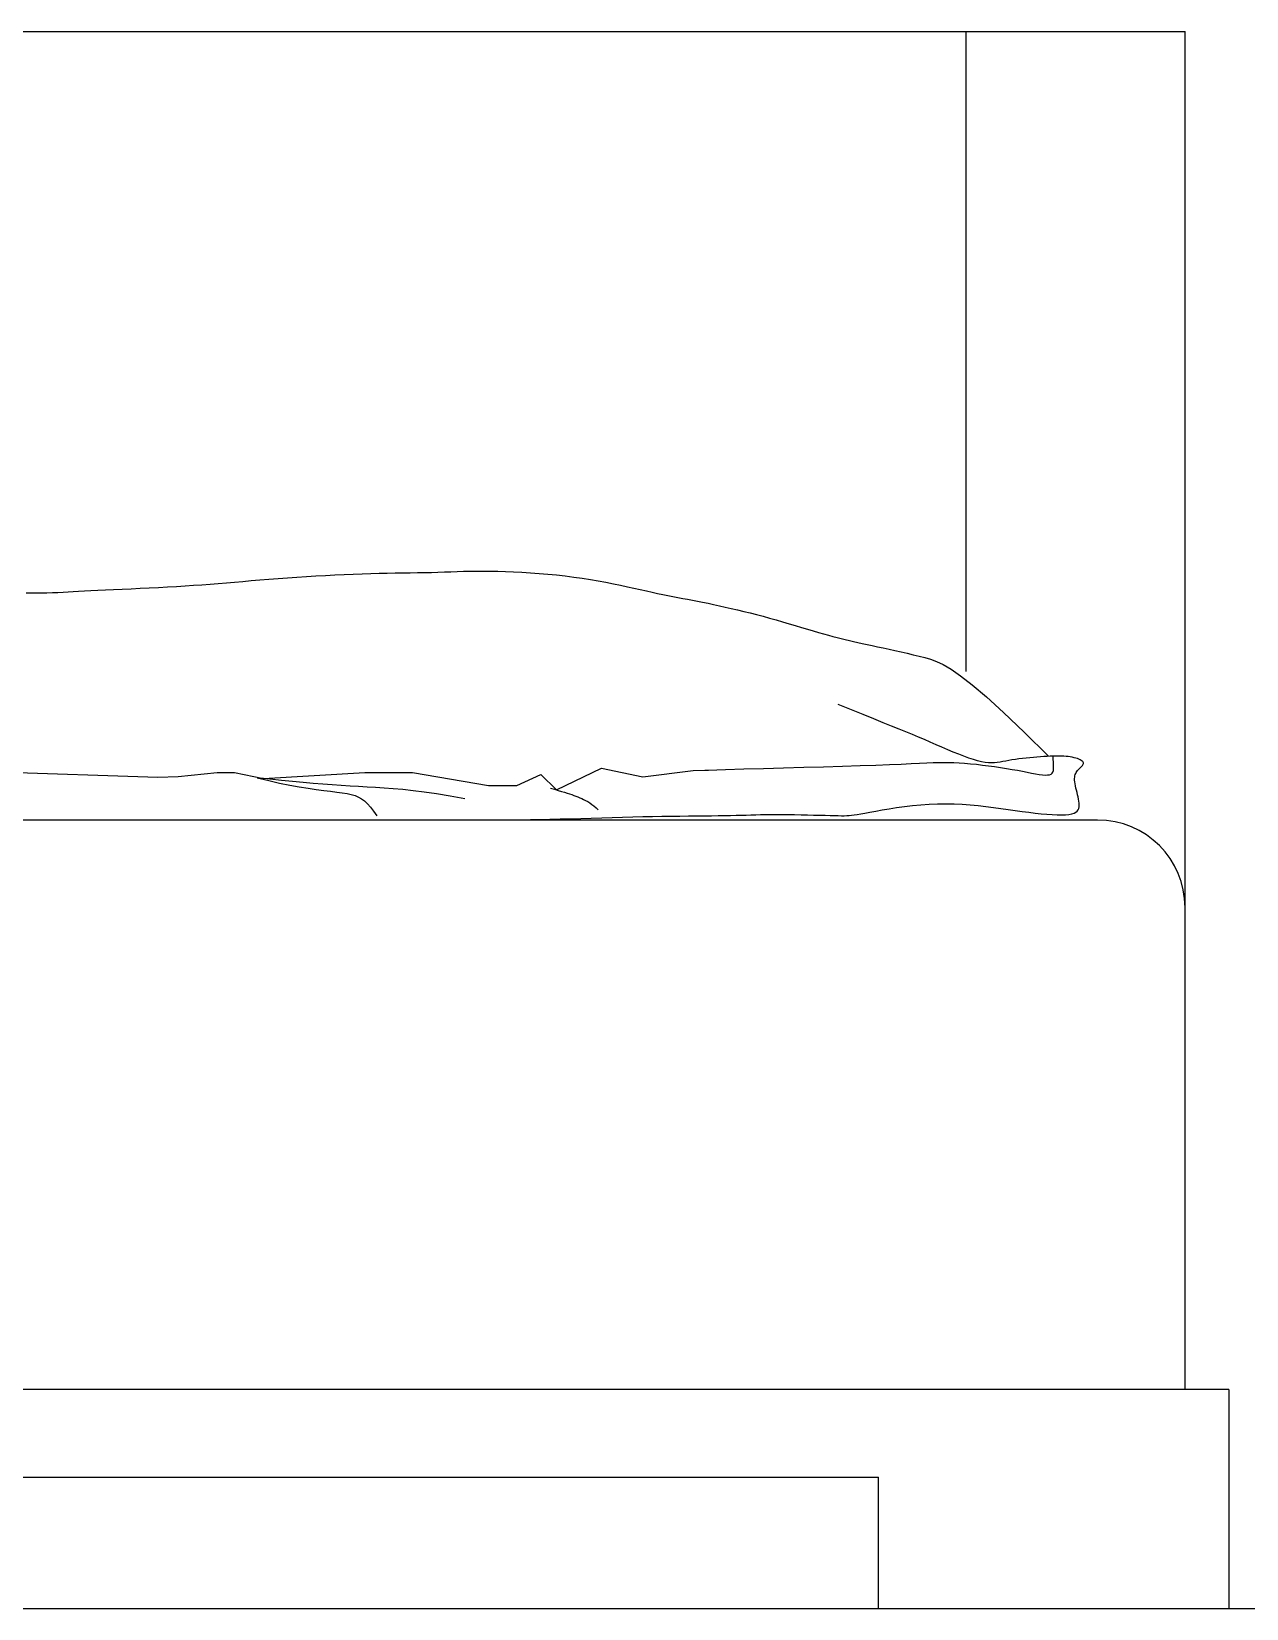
# Model space of a CAD drawing. Header units: inches. Extents: x 11.2 to 54.2, y 16.2 to 41.
# Drawn here: x 13.639 to 14.332, y 34.287 to 35.187 of the extents above; entities that cross this region are included whole.
import ezdxf

# ---------------------------------------------------------------- set-up
doc = ezdxf.new("R2010")
doc.units = ezdxf.units.IN
doc.header["$MEASUREMENT"] = 0
doc.layers.add('1', color=1, linetype='Continuous')
doc.layers.add('4', color=4, linetype='Continuous')

msp = doc.modelspace()

# ---------------------------------------------------------------- linework, layer by layer
at = {"layer": '1'}
for p, q in [((12.34667, 35.18674), (14.29667, 35.18674)), ((14.17167, 35.18674), (14.17167, 34.8215)), ((14.29667, 34.41174), (14.29667, 35.18674)), ((13.78453, 34.87493), (13.78993, 34.8753)), ((13.78993, 34.8753), (13.79537, 34.87567)), ((13.79537, 34.87567), (13.80082, 34.87601)), ((13.80082, 34.87601), (13.80625, 34.87632)), ((13.80625, 34.87632), (13.81164, 34.87661)), ((13.81164, 34.87661), (13.81694, 34.87687)), ((13.81694, 34.87687), (13.82213, 34.87709)), ((13.82213, 34.87709), (13.82718, 34.87727)), ((13.82718, 34.87727), (13.8321, 34.87742)), ((13.8321, 34.87742), (13.83688, 34.87754)), ((13.83688, 34.87754), (13.84152, 34.87763)), ((13.84152, 34.87763), (13.84604, 34.87772)), ((13.84604, 34.87772), (13.85042, 34.87779)), ((13.85042, 34.87779), (13.85467, 34.87785)), ((13.85467, 34.87785), (13.8588, 34.87792)), ((13.8588, 34.87792), (13.8628, 34.878)), ((13.8628, 34.878), (13.86668, 34.87809)), ((13.86668, 34.87809), (13.87044, 34.8782)), ((13.87044, 34.8782), (13.87412, 34.87832)), ((13.87412, 34.87832), (13.87774, 34.87845)), ((13.87774, 34.87845), (13.88135, 34.87857)), ((13.88135, 34.87857), (13.88497, 34.87868)), ((13.88497, 34.87868), (13.88865, 34.87877)), ((13.88865, 34.87877), (13.89241, 34.87883)), ((13.89241, 34.87883), (13.89628, 34.87885)), ((13.89628, 34.87885), (13.90031, 34.87883)), ((13.90031, 34.87883), (13.90453, 34.87876)), ((13.90453, 34.87876), (13.90895, 34.87863)), ((13.90895, 34.87863), (13.91356, 34.87844)), ((13.91356, 34.87844), (13.91832, 34.87819)), ((13.91832, 34.87819), (13.92319, 34.87788)), ((13.92319, 34.87788), (13.92814, 34.87751)), ((13.92814, 34.87751), (13.93313, 34.87707)), ((13.93313, 34.87707), (13.93812, 34.87658)), ((13.93812, 34.87658), (13.94308, 34.87603)), ((13.94308, 34.87603), (13.94798, 34.87542)), ((13.94798, 34.87542), (13.95276, 34.87474)), ((13.63557, 34.8664), (13.63991, 34.86638)), ((13.63991, 34.86638), (13.64381, 34.8664)), ((13.64381, 34.8664), (13.64734, 34.86645)), ((13.64734, 34.86645), (13.65058, 34.86654)), ((13.65058, 34.86654), (13.65361, 34.86666)), ((13.65361, 34.86666), (13.65653, 34.8668)), ((13.65653, 34.8668), (13.65942, 34.86696)), ((13.65942, 34.86696), (13.66236, 34.86713)), ((13.66236, 34.86713), (13.66545, 34.86732)), ((13.66545, 34.86732), (13.66877, 34.86752)), ((13.66877, 34.86752), (13.6724, 34.86772)), ((13.6724, 34.86772), (13.67641, 34.86792)), ((13.67641, 34.86792), (13.68076, 34.86812)), ((13.68076, 34.86812), (13.68541, 34.86833)), ((13.68541, 34.86833), (13.69029, 34.86854)), ((13.69029, 34.86854), (13.69534, 34.86876)), ((13.69534, 34.86876), (13.70052, 34.86899)), ((13.70052, 34.86899), (13.70576, 34.86924)), ((13.70576, 34.86924), (13.71101, 34.86949)), ((13.71101, 34.86949), (13.71621, 34.86977)), ((13.71621, 34.86977), (13.7213, 34.87006)), ((13.7213, 34.87006), (13.72625, 34.87037)), ((13.72625, 34.87037), (13.73107, 34.8707)), ((13.73107, 34.8707), (13.7358, 34.87104)), ((13.7358, 34.87104), (13.74046, 34.8714)), ((13.74046, 34.8714), (13.74509, 34.87177)), ((13.74509, 34.87177), (13.74971, 34.87216)), ((13.74971, 34.87216), (13.75437, 34.87254)), ((13.75437, 34.87254), (13.7591, 34.87294)), ((13.7591, 34.87294), (13.76392, 34.87334)), ((13.76392, 34.87334), (13.76887, 34.87374)), ((13.76887, 34.87374), (13.77397, 34.87414)), ((13.77397, 34.87414), (13.7792, 34.87454)), ((13.7792, 34.87454), (13.78453, 34.87493)), ((13.95276, 34.87474), (13.95742, 34.87401)), ((13.95742, 34.87401), (13.96192, 34.87323)), ((13.96192, 34.87323), (13.96629, 34.87242)), ((13.96629, 34.87242), (13.97051, 34.87158)), ((13.97051, 34.87158), (13.97458, 34.87073)), ((13.97458, 34.87073), (13.9785, 34.86988)), ((13.9785, 34.86988), (13.98226, 34.86904)), ((13.98226, 34.86904), (13.98587, 34.86822)), ((13.98587, 34.86822), (13.98933, 34.86744)), ((13.98933, 34.86744), (13.99262, 34.86671)), ((13.99262, 34.86671), (13.99576, 34.86604)), ((13.99576, 34.86604), (13.99877, 34.86541)), ((13.99877, 34.86541), (14.00167, 34.86483)), ((14.00167, 34.86483), (14.0045, 34.86427)), ((14.0045, 34.86427), (14.00728, 34.86374)), ((14.00728, 34.86374), (14.01004, 34.86322)), ((14.01004, 34.86322), (14.0128, 34.86269)), ((14.0128, 34.86269), (14.0156, 34.86216)), ((14.0156, 34.86216), (14.01847, 34.86161)), ((14.01847, 34.86161), (14.02143, 34.86102)), ((14.02143, 34.86102), (14.0245, 34.8604)), ((14.0245, 34.8604), (14.02769, 34.85974)), ((14.02769, 34.85974), (14.03097, 34.85903)), ((14.03097, 34.85903), (14.03435, 34.85829)), ((14.03435, 34.85829), (14.0378, 34.85751)), ((14.0378, 34.85751), (14.04133, 34.85668)), ((14.04133, 34.85668), (14.04491, 34.85582)), ((14.04491, 34.85582), (14.04855, 34.85492)), ((14.04855, 34.85492), (14.05222, 34.85397)), ((14.05222, 34.85397), (14.05593, 34.85299)), ((14.05593, 34.85299), (14.05966, 34.85197)), ((14.05966, 34.85197), (14.06338, 34.85092)), ((14.06338, 34.85092), (14.06708, 34.84985)), ((14.06708, 34.84985), (14.07073, 34.84878)), ((14.07073, 34.84878), (14.07431, 34.84772)), ((14.07431, 34.84772), (14.07781, 34.84667)), ((14.07781, 34.84667), (14.08119, 34.84566)), ((14.08119, 34.84566), (14.08443, 34.8447)), ((14.08443, 34.8447), (14.08752, 34.84379)), ((14.08752, 34.84379), (14.09043, 34.84295)), ((14.09043, 34.84295), (14.09315, 34.84218)), ((14.09315, 34.84218), (14.09571, 34.84148)), ((14.09571, 34.84148), (14.09815, 34.84084)), ((14.09815, 34.84084), (14.10051, 34.84025)), ((14.10051, 34.84025), (14.10283, 34.83968)), ((14.10283, 34.83968), (14.10514, 34.83914)), ((14.10514, 34.83914), (14.1075, 34.8386)), ((14.1075, 34.8386), (14.10994, 34.83806)), ((14.10994, 34.83806), (14.1125, 34.83751)), ((14.1125, 34.83751), (14.11522, 34.83692)), ((14.11522, 34.83692), (14.11813, 34.8363)), ((14.11813, 34.8363), (14.12121, 34.83564)), ((14.12121, 34.83564), (14.12443, 34.83495)), ((14.12443, 34.83495), (14.12775, 34.83422)), ((14.12775, 34.83422), (14.13115, 34.83347)), ((14.13115, 34.83347), (14.1346, 34.83269)), ((14.1346, 34.83269), (14.13806, 34.83189)), ((14.13806, 34.83189), (14.1415, 34.83107)), ((14.1415, 34.83107), (14.1449, 34.83024)), ((14.1449, 34.83024), (14.14821, 34.82939)), ((14.14821, 34.82939), (14.15147, 34.82848)), ((14.15147, 34.82848), (14.15487, 34.82729)), ((14.15487, 34.82729), (14.15869, 34.82551)), ((14.15869, 34.82551), (14.16318, 34.82287)), ((14.16318, 34.82287), (14.1686, 34.81909)), ((14.1686, 34.81909), (14.17521, 34.81388)), ((14.17521, 34.81388), (14.18328, 34.80696)), ((14.18328, 34.80696), (14.19307, 34.79805)), ((14.10633, 34.79962), (14.09871, 34.80273)), ((14.1131, 34.79687), (14.10633, 34.79962)), ((14.1191, 34.79444), (14.1131, 34.79687)), ((14.12444, 34.79228), (14.1191, 34.79444)), ((14.19307, 34.79805), (14.20483, 34.78686)), ((14.1292, 34.79035), (14.12444, 34.79228)), ((14.1335, 34.78861), (14.1292, 34.79035)), ((14.13742, 34.78701), (14.1335, 34.78861)), ((14.14107, 34.78551), (14.13742, 34.78701)), ((14.14453, 34.78407), (14.14107, 34.78551)), ((14.20483, 34.78686), (14.21883, 34.7731)), ((14.14791, 34.78264), (14.14453, 34.78407)), ((14.15128, 34.78119), (14.14791, 34.78264)), ((14.15464, 34.77973), (14.15128, 34.78119)), ((14.15796, 34.77829), (14.15464, 34.77973)), ((14.16123, 34.77688), (14.15796, 34.77829)), ((14.16442, 34.77554), (14.16123, 34.77688)), ((14.0791, 34.76682), (14.09039, 34.76714)), ((14.09039, 34.76714), (14.10119, 34.76747)), ((14.10119, 34.76747), (14.11124, 34.76779)), ((14.11124, 34.76779), (14.12026, 34.7681)), ((14.12026, 34.7681), (14.12806, 34.7684)), ((14.12806, 34.7684), (14.13472, 34.76868)), ((14.13472, 34.76868), (14.14038, 34.76894)), ((14.14038, 34.76894), (14.14519, 34.76916)), ((14.14519, 34.76916), (14.14931, 34.76935)), ((14.14931, 34.76935), (14.15288, 34.7695)), ((14.15288, 34.7695), (14.15605, 34.76959)), ((14.15605, 34.76959), (14.15897, 34.76963)), ((14.15897, 34.76963), (14.16179, 34.76962)), ((14.16179, 34.76962), (14.16466, 34.76953)), ((14.1675, 34.77427), (14.16442, 34.77554)), ((14.16466, 34.76953), (14.16769, 34.76937)), ((14.17045, 34.77312), (14.1675, 34.77427)), ((14.16769, 34.76937), (14.17088, 34.76915)), ((14.17326, 34.77209), (14.17045, 34.77312)), ((14.17088, 34.76915), (14.1742, 34.76886)), ((14.17589, 34.77121), (14.17326, 34.77209)), ((14.1742, 34.76886), (14.17761, 34.76852)), ((14.17832, 34.7705), (14.17589, 34.77121)), ((14.17761, 34.76852), (14.18107, 34.76813)), ((14.18055, 34.76998), (14.17832, 34.7705)), ((14.18258, 34.76964), (14.18055, 34.76998)), ((14.18107, 34.76813), (14.18455, 34.76769)), ((14.18446, 34.76945), (14.18258, 34.76964)), ((14.18622, 34.7694), (14.18446, 34.76945)), ((14.18455, 34.76769), (14.18801, 34.76722)), ((14.18789, 34.76946), (14.18622, 34.7694)), ((14.18951, 34.76961), (14.18789, 34.76946)), ((14.18801, 34.76722), (14.19142, 34.76672)), ((14.1911, 34.76983), (14.18951, 34.76961)), ((14.19271, 34.7701), (14.1911, 34.76983)), ((14.19436, 34.7704), (14.19271, 34.7701)), ((14.19608, 34.77071), (14.19436, 34.7704)), ((14.19791, 34.771), (14.19608, 34.77071)), ((14.19983, 34.77129), (14.19791, 34.771)), ((14.20182, 34.77156), (14.19983, 34.77129)), ((14.20386, 34.77182), (14.20182, 34.77156)), ((14.20593, 34.77206), (14.20386, 34.77182)), ((14.20802, 34.77228), (14.20593, 34.77206)), ((14.2101, 34.77248), (14.20802, 34.77228)), ((14.21215, 34.77266), (14.2101, 34.77248)), ((14.21415, 34.77281), (14.21215, 34.77266)), ((14.21609, 34.77295), (14.21415, 34.77281)), ((14.21794, 34.77306), (14.21609, 34.77295)), ((14.21972, 34.77314), (14.21794, 34.77306)), ((14.22141, 34.7732), (14.21972, 34.77314)), ((14.22302, 34.77323), (14.22141, 34.7732)), ((14.22144, 34.77144), (14.22141, 34.7732)), ((14.22151, 34.76983), (14.22144, 34.77144)), ((14.22159, 34.76836), (14.22151, 34.76983)), ((14.22163, 34.76706), (14.22159, 34.76836)), ((14.22161, 34.76591), (14.22163, 34.76706)), ((14.22456, 34.77323), (14.22302, 34.77323)), ((14.22602, 34.7732), (14.22456, 34.77323)), ((14.22742, 34.77314), (14.22602, 34.7732)), ((14.22874, 34.77304), (14.22742, 34.77314)), ((14.23, 34.77291), (14.22874, 34.77304)), ((14.23119, 34.77275), (14.23, 34.77291)), ((14.23233, 34.77254), (14.23119, 34.77275)), ((14.23339, 34.77231), (14.23233, 34.77254)), ((14.23438, 34.77205), (14.23339, 34.77231)), ((14.23528, 34.77176), (14.23438, 34.77205)), ((14.23609, 34.77144), (14.23528, 34.77176)), ((14.23681, 34.77111), (14.23609, 34.77144)), ((14.23742, 34.77077), (14.23681, 34.77111)), ((14.23696, 34.76664), (14.23737, 34.76704)), ((14.23737, 34.76704), (14.23775, 34.76744)), ((14.23792, 34.77041), (14.23742, 34.77077)), ((14.23775, 34.76744), (14.23808, 34.76782)), ((14.23829, 34.77005), (14.23792, 34.77041)), ((14.23808, 34.76782), (14.23836, 34.7682)), ((14.23854, 34.76969), (14.23829, 34.77005)), ((14.23836, 34.7682), (14.23855, 34.76858)), ((14.23866, 34.76932), (14.23854, 34.76969)), ((14.23855, 34.76858), (14.23866, 34.76895)), ((14.23866, 34.76895), (14.23866, 34.76932)), ((13.60043, 34.76479), (13.71066, 34.76112)), ((13.71066, 34.76112), (13.72215, 34.76149)), ((13.72215, 34.76149), (13.74442, 34.76388)), ((13.74442, 34.76388), (13.75434, 34.76388)), ((13.75434, 34.76388), (13.7709, 34.76042)), ((13.77444, 34.76001), (13.76737, 34.76084)), ((13.76737, 34.76084), (13.77392, 34.75921)), ((13.7709, 34.76042), (13.8287, 34.76388)), ((13.77392, 34.75921), (13.7801, 34.75782)), ((13.78114, 34.75927), (13.77444, 34.76001)), ((13.78749, 34.75862), (13.78114, 34.75927)), ((13.79354, 34.75805), (13.78749, 34.75862)), ((13.79931, 34.75756), (13.79354, 34.75805)), ((13.8287, 34.76388), (13.85596, 34.76388)), ((13.85596, 34.76388), (13.85596, 34.76388)), ((13.85596, 34.76388), (13.89934, 34.75645)), ((13.91545, 34.75645), (13.92909, 34.76264)), ((13.92909, 34.76264), (13.93805, 34.75395)), ((13.93805, 34.75395), (13.96379, 34.76635)), ((13.96379, 34.76635), (13.98734, 34.7614)), ((13.98734, 34.7614), (14.01611, 34.765)), ((14.01611, 34.765), (14.02935, 34.76543)), ((14.01611, 34.765), (14.0247, 34.76527)), ((14.0247, 34.76527), (14.03441, 34.76556)), ((14.03441, 34.76556), (14.04498, 34.76586)), ((14.04498, 34.76586), (14.05612, 34.76617)), ((14.05612, 34.76617), (14.06759, 34.76649)), ((14.06759, 34.76649), (14.0791, 34.76682)), ((14.19142, 34.76672), (14.19474, 34.7662)), ((14.19474, 34.7662), (14.19793, 34.76565)), ((14.19793, 34.76565), (14.20098, 34.7651)), ((14.20098, 34.7651), (14.20385, 34.76455)), ((14.20385, 34.76455), (14.20654, 34.76403)), ((14.20654, 34.76403), (14.20904, 34.76355)), ((14.20904, 34.76355), (14.21133, 34.76313)), ((14.21133, 34.76313), (14.21341, 34.76279)), ((14.21341, 34.76279), (14.21527, 34.76255)), ((14.21527, 34.76255), (14.21688, 34.76242)), ((14.21688, 34.76242), (14.21825, 34.76243)), ((14.21825, 34.76243), (14.21937, 34.76259)), ((14.21937, 34.76259), (14.22022, 34.76292)), ((14.22022, 34.76292), (14.22083, 34.76342)), ((14.22083, 34.76342), (14.22125, 34.76409)), ((14.22125, 34.76409), (14.2215, 34.76492)), ((14.2215, 34.76492), (14.22161, 34.76591)), ((14.23362, 34.76042), (14.23368, 34.76126)), ((14.23364, 34.75949), (14.23362, 34.76042)), ((14.23375, 34.75846), (14.23364, 34.75949)), ((14.23368, 34.76126), (14.23381, 34.76202)), ((14.23392, 34.75735), (14.23375, 34.75846)), ((14.23381, 34.76202), (14.23401, 34.76271)), ((14.23401, 34.76271), (14.23426, 34.76334)), ((14.23426, 34.76334), (14.23456, 34.76391)), ((14.23456, 34.76391), (14.2349, 34.76443)), ((14.2349, 34.76443), (14.23527, 34.76492)), ((14.23527, 34.76492), (14.23567, 34.76537)), ((14.23567, 34.76537), (14.23609, 34.76581)), ((14.23609, 34.76581), (14.23653, 34.76623)), ((14.23653, 34.76623), (14.23696, 34.76664)), ((13.7801, 34.75782), (13.7859, 34.75667)), ((13.7859, 34.75667), (13.79133, 34.7557)), ((13.79133, 34.7557), (13.79637, 34.7549)), ((13.79637, 34.7549), (13.80103, 34.75423)), ((13.80483, 34.75712), (13.79931, 34.75756)), ((13.80103, 34.75423), (13.80532, 34.75366)), ((13.81015, 34.75674), (13.80483, 34.75712)), ((13.80532, 34.75366), (13.80921, 34.75317)), ((13.80921, 34.75317), (13.81272, 34.75272)), ((13.81528, 34.7564), (13.81015, 34.75674)), ((13.81272, 34.75272), (13.81584, 34.75228)), ((13.82027, 34.7561), (13.81528, 34.7564)), ((13.81584, 34.75228), (13.81858, 34.75182)), ((13.81858, 34.75182), (13.82099, 34.75129)), ((13.82515, 34.75582), (13.82027, 34.7561)), ((13.82099, 34.75129), (13.82313, 34.75065)), ((13.82313, 34.75065), (13.82507, 34.74986)), ((13.82507, 34.74986), (13.82685, 34.74886)), ((13.82996, 34.75556), (13.82515, 34.75582)), ((13.83479, 34.75528), (13.82996, 34.75556)), ((13.83973, 34.75496), (13.83479, 34.75528)), ((13.84489, 34.75457), (13.83973, 34.75496)), ((13.85036, 34.75407), (13.84489, 34.75457)), ((13.85624, 34.75343), (13.85036, 34.75407)), ((13.86262, 34.75262), (13.85624, 34.75343)), ((13.86962, 34.75161), (13.86262, 34.75262)), ((13.87731, 34.75038), (13.86962, 34.75161)), ((13.88581, 34.74888), (13.87731, 34.75038)), ((13.89934, 34.75645), (13.91545, 34.75645)), ((13.93466, 34.75493), (13.93701, 34.75426)), ((13.93701, 34.75426), (13.9391, 34.75365)), ((13.9391, 34.75365), (13.94097, 34.75309)), ((13.94097, 34.75309), (13.94264, 34.75257)), ((13.94264, 34.75257), (13.94414, 34.75209)), ((13.94414, 34.75209), (13.94551, 34.75164)), ((13.94551, 34.75164), (13.94676, 34.7512)), ((13.94676, 34.7512), (13.94794, 34.75078)), ((13.94794, 34.75078), (13.94907, 34.75035)), ((13.94907, 34.75035), (13.95018, 34.74991)), ((13.95018, 34.74991), (13.95129, 34.74946)), ((13.95129, 34.74946), (13.95242, 34.74898)), ((14.23415, 34.75618), (14.23392, 34.75735)), ((14.23442, 34.75496), (14.23415, 34.75618)), ((14.23472, 34.7537), (14.23442, 34.75496)), ((14.23503, 34.75242), (14.23472, 34.7537)), ((14.23533, 34.75114), (14.23503, 34.75242)), ((14.23562, 34.74988), (14.23533, 34.75114)), ((14.23588, 34.74864), (14.23562, 34.74988)), ((13.82685, 34.74886), (13.82854, 34.7476)), ((13.82854, 34.7476), (13.83019, 34.74604)), ((13.83019, 34.74604), (13.83188, 34.74413)), ((13.83188, 34.74413), (13.83366, 34.74183)), ((13.83366, 34.74183), (13.83559, 34.73909)), ((13.95242, 34.74898), (13.95355, 34.74845)), ((13.95355, 34.74845), (13.95469, 34.74787)), ((13.95469, 34.74787), (13.95585, 34.74722)), ((13.95585, 34.74722), (13.95702, 34.74649)), ((13.95702, 34.74649), (13.95821, 34.74567)), ((13.95821, 34.74567), (13.95941, 34.74474)), ((13.95941, 34.74474), (13.96062, 34.7437)), ((13.96062, 34.7437), (13.96186, 34.74253)), ((14.10959, 34.73992), (14.11161, 34.74028)), ((14.11161, 34.74028), (14.11402, 34.74072)), ((14.11402, 34.74072), (14.11688, 34.74125)), ((14.11688, 34.74125), (14.12017, 34.74186)), ((14.12017, 34.74186), (14.12383, 34.74251)), ((14.12383, 34.74251), (14.12781, 34.74317)), ((14.12781, 34.74317), (14.13206, 34.74383)), ((14.13206, 34.74383), (14.13652, 34.74445)), ((14.13652, 34.74445), (14.14115, 34.74501)), ((14.14115, 34.74501), (14.14588, 34.74547)), ((14.14588, 34.74547), (14.15067, 34.74582)), ((14.15067, 34.74582), (14.15546, 34.74602)), ((14.15546, 34.74602), (14.16021, 34.74606)), ((14.16021, 34.74606), (14.16491, 34.74595)), ((14.16491, 34.74595), (14.16954, 34.74571)), ((14.16954, 34.74571), (14.17411, 34.74536)), ((14.17411, 34.74536), (14.1786, 34.74493)), ((14.1786, 34.74493), (14.18302, 34.74442)), ((14.18302, 34.74442), (14.18735, 34.74387)), ((14.18735, 34.74387), (14.19158, 34.74329)), ((14.19158, 34.74329), (14.19572, 34.74271)), ((14.19572, 34.74271), (14.19976, 34.74215)), ((14.19976, 34.74215), (14.20368, 34.74162)), ((14.20368, 34.74162), (14.20747, 34.74113)), ((14.20747, 34.74113), (14.2111, 34.7407)), ((14.2111, 34.7407), (14.21456, 34.74033)), ((14.21456, 34.74033), (14.21782, 34.74003)), ((14.21782, 34.74003), (14.22086, 34.73981)), ((14.23038, 34.7399), (14.23199, 34.74021)), ((14.23199, 34.74021), (14.2333, 34.74063)), ((14.2333, 34.74063), (14.23434, 34.74116)), ((14.23434, 34.74116), (14.23512, 34.7418)), ((14.23512, 34.7418), (14.23569, 34.74253)), ((14.23569, 34.74253), (14.23605, 34.74335)), ((14.23609, 34.74745), (14.23588, 34.74864)), ((14.23605, 34.74335), (14.23625, 34.74427)), ((14.23624, 34.74632), (14.23609, 34.74745)), ((14.2363, 34.74526), (14.23624, 34.74632)), ((14.23625, 34.74427), (14.2363, 34.74526)), ((14.24667, 34.73674), (12.39667, 34.73674)), ((13.90774, 34.73675), (13.9127, 34.73679)), ((13.9127, 34.73679), (13.91785, 34.73685)), ((13.91785, 34.73685), (13.92317, 34.73694)), ((13.92317, 34.73694), (13.92867, 34.73705)), ((13.92867, 34.73705), (13.93431, 34.73718)), ((13.93431, 34.73718), (13.94009, 34.73733)), ((13.94009, 34.73733), (13.94596, 34.7375)), ((13.94596, 34.7375), (13.95191, 34.73768)), ((13.95191, 34.73768), (13.95788, 34.73786)), ((13.95788, 34.73786), (13.96387, 34.73805)), ((13.96387, 34.73805), (13.96983, 34.73822)), ((13.96983, 34.73822), (13.97573, 34.73839)), ((13.97573, 34.73839), (13.98155, 34.73855)), ((13.98155, 34.73855), (13.98725, 34.73868)), ((13.98725, 34.73868), (13.99281, 34.73879)), ((13.99281, 34.73879), (13.99821, 34.73888)), ((13.99821, 34.73888), (14.00343, 34.73895)), ((14.00343, 34.73895), (14.00847, 34.73901)), ((14.00847, 34.73901), (14.01331, 34.73906)), ((14.01331, 34.73906), (14.01793, 34.7391)), ((14.01793, 34.7391), (14.02232, 34.73915)), ((14.02232, 34.73915), (14.02647, 34.73919)), ((14.02647, 34.73919), (14.03037, 34.73924)), ((14.03037, 34.73924), (14.034, 34.73929)), ((14.034, 34.73929), (14.03736, 34.73936)), ((14.03736, 34.73936), (14.04049, 34.73943)), ((14.04049, 34.73943), (14.04344, 34.73951)), ((14.04344, 34.73951), (14.04626, 34.73959)), ((14.04626, 34.73959), (14.049, 34.73967)), ((14.049, 34.73967), (14.05173, 34.73975)), ((14.05173, 34.73975), (14.05447, 34.73981)), ((14.05447, 34.73981), (14.0573, 34.73986)), ((14.0573, 34.73986), (14.06026, 34.73989)), ((14.06026, 34.73989), (14.0634, 34.7399)), ((14.0634, 34.7399), (14.06675, 34.73989)), ((14.06675, 34.73989), (14.07027, 34.73986)), ((14.07027, 34.73986), (14.07389, 34.73981)), ((14.07389, 34.73981), (14.07755, 34.73975)), ((14.07755, 34.73975), (14.08118, 34.73967)), ((14.08118, 34.73967), (14.08472, 34.73959)), ((14.08472, 34.73959), (14.08811, 34.73951)), ((14.08811, 34.73951), (14.09127, 34.73943)), ((14.09127, 34.73943), (14.09415, 34.73936)), ((14.09415, 34.73936), (14.09667, 34.73929)), ((14.09667, 34.73929), (14.0988, 34.73924)), ((14.0988, 34.73924), (14.10061, 34.7392)), ((14.10061, 34.7392), (14.10218, 34.7392)), ((14.10218, 34.7392), (14.1036, 34.73924)), ((14.1036, 34.73924), (14.10496, 34.73932)), ((14.10496, 34.73932), (14.10636, 34.73945)), ((14.10636, 34.73945), (14.10787, 34.73965)), ((14.10787, 34.73965), (14.10959, 34.73992)), ((14.22086, 34.73981), (14.22366, 34.73968)), ((14.22366, 34.73968), (14.22619, 34.73965)), ((14.22619, 34.73965), (14.22844, 34.73972)), ((14.22844, 34.73972), (14.23038, 34.7399)), ((14.32167, 34.41174), (12.32167, 34.41174)), ((14.32167, 34.41174), (14.32167, 34.28674)), ((12.52167, 34.36174), (14.12167, 34.36174)), ((14.12167, 34.28674), (14.12167, 34.36174))]:
    msp.add_line(p, q, dxfattribs=at)
msp.add_arc((14.24667, 34.68674), 0.05, 0, 90, dxfattribs=at)
at = {"layer": '4'}
msp.add_line((11.49223, 34.28674), (31.81843, 34.28674), dxfattribs=at)

doc.saveas('drawing.dxf')
